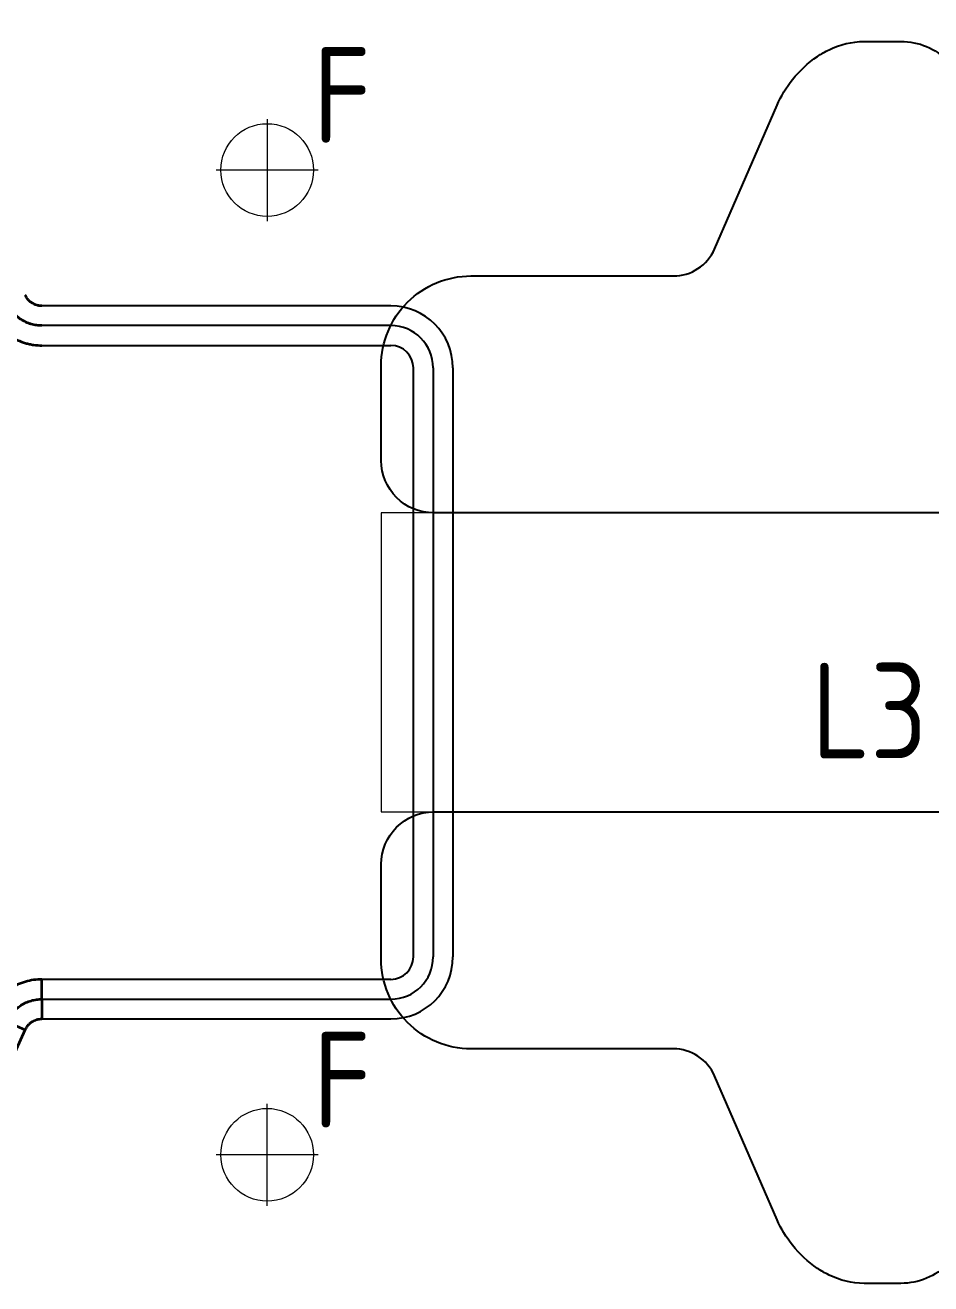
# Model space of a CAD drawing. Header units: millimetres. Extents: x 48754 to 50247, y 1387 to 2180.
# Drawn here: x 49026.6 to 49087.2, y 1777.4 to 1861.6 of the extents above; entities that cross this region are included whole.
import ezdxf
from ezdxf.enums import TextEntityAlignment as Align

# ---------------------------------------------------------------- set-up
doc = ezdxf.new("R2010")
doc.units = ezdxf.units.MM
doc.linetypes.add('CENTER', pattern=[0])
for name, color, linetype in [('DIE_O', 40, 'Continuous'), ('DIM', 4, 'Continuous'), ('TEXT', 4, 'Continuous')]:
    doc.layers.add(name, color=color, linetype=linetype)
doc.styles.add('gbenor', font='gbenor.shx', dxfattribs={"bigfont": 'gbcbig.shx'})
doc.styles.get("Standard").update_dxf_attribs({"font": 'txt.shx', "width": 0.85, "bigfont": 'ctxt.shx'})
doc.dimstyles.new('T-2-WX', dxfattribs={"dimtxt": 2, "dimasz": 2, "dimexe": 0.5, "dimexo": 0.5, "dimgap": 0.5, "dimtad": 1, "dimtxsty": 'Standard', "dimblk": 'OPEN30', "dimcen": 0, "dimazin": 3, "dimtfac": 1, "dimtmove": 0, "dimatfit": 3, "dimldrblk": 'OPEN30', "dimlwd": -1, "dimlwe": -1})

# ---------------------------------------------------------------- blocks, each defined once
blk = doc.blocks.new('*D7587')
at = {"layer": 'Defpoints', "color": 0}
for p in [(49557.562, 2078.962), (49573.318, 2078.962), (48867.562, 1558.962)]:
    blk.add_point(p, dxfattribs=at)
at = {"layer": 'DIM', "color": 0}
blk.add_line((49558.062, 2078.962), (49578.189, 2078.962), dxfattribs=at)
at = {"layer": 'DIM', "color": 0, "insert": (49576.004, 2080.462), "char_height": 2, "attachment_point": 5}
blk.add_mtext('520', dxfattribs=at)
blk = doc.blocks.new('_Open30')
blk = doc.blocks.new('*D7588')
at = {"layer": 'Defpoints', "color": 0}
for p in [(49557.562, 2095.546), (49557.562, 2078.962), (48867.562, 1558.962)]:
    blk.add_point(p, dxfattribs=at)
at = {"layer": 'DIM', "color": 0}
blk.add_line((49557.562, 2079.462), (49557.562, 2100.337), dxfattribs=at)
at = {"layer": 'DIM', "color": 0, "insert": (49556.062, 2098.192), "char_height": 2, "attachment_point": 5, "rotation": 90}
blk.add_mtext('690', dxfattribs=at)

msp = doc.modelspace()

# ---------------------------------------------------------------- linework, layer by layer
at = {"layer": 'DIE_O', "color": 4, "linetype": 'CENTER', "lineweight": 15}
for p, q in [((49042.781, 1855.298), (49042.781, 1848.478)), ((49046.191, 1851.888), (49039.371, 1851.888)), ((49042.781, 1782.624), (49042.781, 1789.444)), ((49046.191, 1786.034), (49039.371, 1786.034))]:
    msp.add_line(p, q, dxfattribs=at)
at = {"layer": 'DIE_O', "color": 2, "linetype": 'Continuous', "lineweight": 25}
for p, q in [((49051.062, 1842.804), (49027.708, 1842.804)), ((49051.062, 1842.804), (49027.708, 1842.804)), ((49051.062, 1841.481), (49027.708, 1841.481)), ((49051.062, 1841.481), (49027.708, 1841.481)), ((49027.708, 1840.158), (49051.062, 1840.158)), ((49027.708, 1840.158), (49051.062, 1840.158)), ((49052.562, 1799.265), (49052.562, 1838.658)), ((49053.884, 1838.658), (49053.884, 1799.264)), ((49055.207, 1838.658), (49055.207, 1799.264)), ((49051.062, 1797.766), (49027.708, 1797.766)), ((49051.062, 1797.766), (49027.708, 1797.766)), ((49027.708, 1796.443), (49051.062, 1796.443)), ((49027.708, 1796.443), (49051.062, 1796.443)), ((49027.708, 1795.12), (49051.062, 1795.12)), ((49027.708, 1795.12), (49051.062, 1795.12))]:
    msp.add_line(p, q, dxfattribs=at)
at = {"layer": 'DIE_O', "color": 2, "linetype": 'Continuous', "lineweight": 35}
for p, q in [((49027.708, 1796.443), (49027.708, 1797.766)), ((49027.708, 1796.443), (49027.708, 1795.12)), ((49025.381, 1794.928), (49026.591, 1794.393)), ((49025.442, 1791.799), (49026.591, 1794.393))]:
    msp.add_line(p, q, dxfattribs=at)
at = {"layer": 'DIE_O', "color": 94, "linetype": 'Continuous'}
for points in [[(49557.562, 1828.962), (49053.912, 1828.962, -0.414214), (49050.412, 1832.462), (49050.412, 1838.804, -0.414214), (49056.412, 1844.804), (49069.958, 1844.804, 0.298546), (49072.709, 1846.607), (49076.895, 1856.23, -0.065881), (49077.928, 1857.937, -0.075347), (49079.595, 1859.484, -0.035372), (49080.375, 1859.932, -0.112293), (49082.713, 1860.49), (49085.172, 1860.49, -0.414214), (49089.672, 1855.99)], [(49089.672, 1781.932, -0.414214), (49085.172, 1777.432), (49082.713, 1777.432, -0.112293), (49080.375, 1777.99, -0.035372), (49079.595, 1778.439, -0.075347), (49077.928, 1779.986, -0.065881), (49076.895, 1781.693), (49072.709, 1791.316, 0.298546), (49069.958, 1793.119), (49056.412, 1793.119, -0.414214), (49050.412, 1799.119), (49050.412, 1805.462, -0.414214), (49053.912, 1808.962), (49557.562, 1808.962)]]:
    msp.add_lwpolyline(points, format="xyb", dxfattribs=at)
at = {"layer": 'DIE_O', "color": 2, "linetype": 'Continuous', "lineweight": 15}
msp.add_lwpolyline([(49050.412, 1828.962), (49050.412, 1808.962), (49557.562, 1808.962), (49557.562, 1828.962)], close=True, dxfattribs=at)
at = {"layer": 'DIE_O', "linetype": 'Continuous', "lineweight": 15}
for centre in [(49042.781, 1851.888), (49042.781, 1786.034)]:
    msp.add_circle(centre, 3.1, dxfattribs=at)
at = {"layer": 'DIE_O', "color": 2, "linetype": 'Continuous', "lineweight": 25}
for centre, radius, start, end in [((49051.062, 1838.658), 4.146, 0, 90), ((49051.062, 1838.658), 2.823, 0, 90), ((49051.062, 1838.658), 1.5, 0, 90), ((49051.062, 1799.266), 1.5, 270, 360), ((49051.062, 1799.266), 4.146, 270, 360), ((49051.062, 1799.266), 2.823, 270, 360), ((49051.062, 1799.266), 1.5, 270, 360), ((49051.062, 1799.266), 4.146, 270, 360), ((49051.062, 1799.266), 2.823, 270, 360)]:
    msp.add_arc(centre, radius, start, end, dxfattribs=at)
at = {"layer": 'DIE_O', "color": 2, "linetype": 'Continuous', "lineweight": 35}
for points, knots in [([(49027.708, 1842.804), (49027.65, 1842.804), (49027.592, 1842.808), (49027.504, 1842.82), (49027.475, 1842.825), (49027.432, 1842.835), (49027.418, 1842.838), (49027.389, 1842.845), (49027.375, 1842.849), (49027.304, 1842.87), (49027.249, 1842.89), (49027.143, 1842.939), (49027.091, 1842.967), (49026.992, 1843.032), (49026.945, 1843.068), (49026.878, 1843.127), (49026.857, 1843.147), (49026.815, 1843.189), (49026.796, 1843.211), (49026.739, 1843.278), (49026.705, 1843.325), (49026.658, 1843.4), (49026.643, 1843.425), (49026.616, 1843.477), (49026.603, 1843.504), (49026.591, 1843.531)], [0, 0, 0, 0, 0.125, 0.125, 0.1875, 0.1875, 0.21875, 0.21875, 0.25, 0.25, 0.375, 0.375, 0.5, 0.5, 0.625, 0.625, 0.6875, 0.6875, 0.75, 0.75, 0.875, 0.875, 0.9375, 0.9375, 1, 1, 1, 1]), ([(49027.708, 1841.481), (49027.585, 1841.481), (49027.341, 1841.498), (49027.103, 1841.55), (49026.956, 1841.593), (49026.927, 1841.603), (49026.868, 1841.622), (49026.839, 1841.633), (49026.753, 1841.665), (49026.696, 1841.689), (49026.53, 1841.765), (49026.423, 1841.824), (49026.27, 1841.924), (49026.22, 1841.959), (49026.146, 1842.014), (49026.122, 1842.034), (49026.074, 1842.073), (49026.051, 1842.092), (49025.936, 1842.194), (49025.765, 1842.368), (49025.62, 1842.565), (49025.522, 1842.722), (49025.491, 1842.775), (49025.433, 1842.884), (49025.406, 1842.939), (49025.381, 1842.996)], [0, 0, 0, 0, 0.125, 0.25, 0.25, 0.28125, 0.28125, 0.3125, 0.3125, 0.375, 0.375, 0.5, 0.5, 0.5625, 0.5625, 0.59375, 0.59375, 0.625, 0.625, 0.75, 0.875, 0.875, 0.9375, 0.9375, 1, 1, 1, 1]), ([(49024.172, 1842.46), (49024.247, 1842.289), (49024.422, 1841.96), (49024.641, 1841.661), (49024.793, 1841.483), (49024.824, 1841.447), (49024.887, 1841.378), (49024.983, 1841.277), (49025.084, 1841.181), (49025.292, 1840.998), (49025.44, 1840.886), (49025.673, 1840.734), (49025.753, 1840.686), (49025.876, 1840.618), (49025.917, 1840.596), (49026.001, 1840.553), (49026.042, 1840.533), (49026.253, 1840.436), (49026.426, 1840.371), (49026.693, 1840.292), (49026.782, 1840.269), (49026.919, 1840.239), (49026.965, 1840.229), (49027.057, 1840.213), (49027.103, 1840.205), (49027.335, 1840.171), (49027.521, 1840.158), (49027.708, 1840.158)], [0, 0, 0, 0, 0.125, 0.25, 0.25, 0.28125, 0.28125, 0.3125, 0.375, 0.375, 0.5, 0.5, 0.5625, 0.5625, 0.59375, 0.59375, 0.625, 0.625, 0.75, 0.75, 0.8125, 0.8125, 0.84375, 0.84375, 0.875, 0.875, 1, 1, 1, 1]), ([(49027.708, 1797.766), (49027.521, 1797.766), (49027.15, 1797.739), (49026.787, 1797.66), (49026.563, 1797.594), (49026.519, 1797.58), (49026.43, 1797.55), (49026.298, 1797.503), (49026.17, 1797.449), (49025.918, 1797.333), (49025.756, 1797.244), (49025.522, 1797.092), (49025.446, 1797.039), (49025.334, 1796.954), (49025.297, 1796.925), (49025.225, 1796.866), (49025.189, 1796.835), (49025.015, 1796.682), (49024.885, 1796.55), (49024.705, 1796.339), (49024.648, 1796.266), (49024.565, 1796.153), (49024.538, 1796.115), (49024.485, 1796.038), (49024.46, 1795.999), (49024.335, 1795.8), (49024.248, 1795.635), (49024.172, 1795.464)], [0, 0, 0, 0, 0.125, 0.25, 0.25, 0.28125, 0.28125, 0.3125, 0.375, 0.375, 0.5, 0.5, 0.5625, 0.5625, 0.59375, 0.59375, 0.625, 0.625, 0.75, 0.75, 0.8125, 0.8125, 0.84375, 0.84375, 0.875, 0.875, 1, 1, 1, 1]), ([(49025.381, 1794.928), (49025.431, 1795.041), (49025.546, 1795.257), (49025.69, 1795.454), (49025.789, 1795.571), (49025.809, 1795.594), (49025.851, 1795.639), (49025.872, 1795.662), (49025.936, 1795.728), (49025.981, 1795.77), (49026.118, 1795.891), (49026.215, 1795.965), (49026.368, 1796.065), (49026.421, 1796.096), (49026.502, 1796.141), (49026.529, 1796.155), (49026.584, 1796.183), (49026.612, 1796.196), (49026.751, 1796.261), (49026.979, 1796.346), (49027.218, 1796.399), (49027.401, 1796.425), (49027.462, 1796.432), (49027.585, 1796.441), (49027.647, 1796.443), (49027.708, 1796.443)], [0, 0, 0, 0, 0.125, 0.25, 0.25, 0.28125, 0.28125, 0.3125, 0.3125, 0.375, 0.375, 0.5, 0.5, 0.5625, 0.5625, 0.59375, 0.59375, 0.625, 0.625, 0.75, 0.875, 0.875, 0.9375, 0.9375, 1, 1, 1, 1]), ([(49026.591, 1794.393), (49026.603, 1794.42), (49026.616, 1794.447), (49026.643, 1794.499), (49026.658, 1794.524), (49026.704, 1794.598), (49026.739, 1794.646), (49026.795, 1794.713), (49026.815, 1794.734), (49026.856, 1794.777), (49026.878, 1794.797), (49026.944, 1794.856), (49026.991, 1794.891), (49027.091, 1794.956), (49027.142, 1794.984), (49027.248, 1795.033), (49027.303, 1795.054), (49027.373, 1795.074), (49027.388, 1795.078), (49027.416, 1795.086), (49027.431, 1795.089), (49027.474, 1795.098), (49027.503, 1795.104), (49027.59, 1795.116), (49027.649, 1795.12), (49027.708, 1795.12)], [0, 0, 0, 0, 0.0625, 0.0625, 0.125, 0.125, 0.25, 0.25, 0.3125, 0.3125, 0.375, 0.375, 0.5, 0.5, 0.625, 0.625, 0.75, 0.75, 0.78125, 0.78125, 0.8125, 0.8125, 0.875, 0.875, 1, 1, 1, 1])]:
    msp.add_open_spline(points, degree=3, knots=knots, dxfattribs=at)

# ---------------------------------------------------------------- texts
at = {"layer": 'TEXT', "color": 4, "style": 'gbenor'}
for s, p in [('F', (49047.792, 1856.899)), ('L3', (49083.076, 1815.736)), ('F', (49047.792, 1791.046))]:
    msp.add_text(s, height=6.4, dxfattribs=at).set_placement(p, align=Align.MIDDLE_CENTER)

# ---------------------------------------------------------------- dimensions: what is measured, and where the dimension line sits
at = {"layer": 'DIM', "color": 52}
for offset, dtype, picture, middle in [((0, 16.584), 1, '*D7588', (49556.062, 2098.192)), ((15.756, 0), 0, '*D7587', (49576.004, 2080.462))]:
    dim = msp.add_ordinate_dim(feature_location=(49557.562, 2078.962), offset=offset, dtype=dtype, origin=(48867.562, 1558.962), dimstyle='T-2-WX', dxfattribs=at)
    dim.commit()
    dim.dimension.update_dxf_attribs({"geometry": picture, "text_midpoint": middle})

doc.saveas('drawing.dxf')
